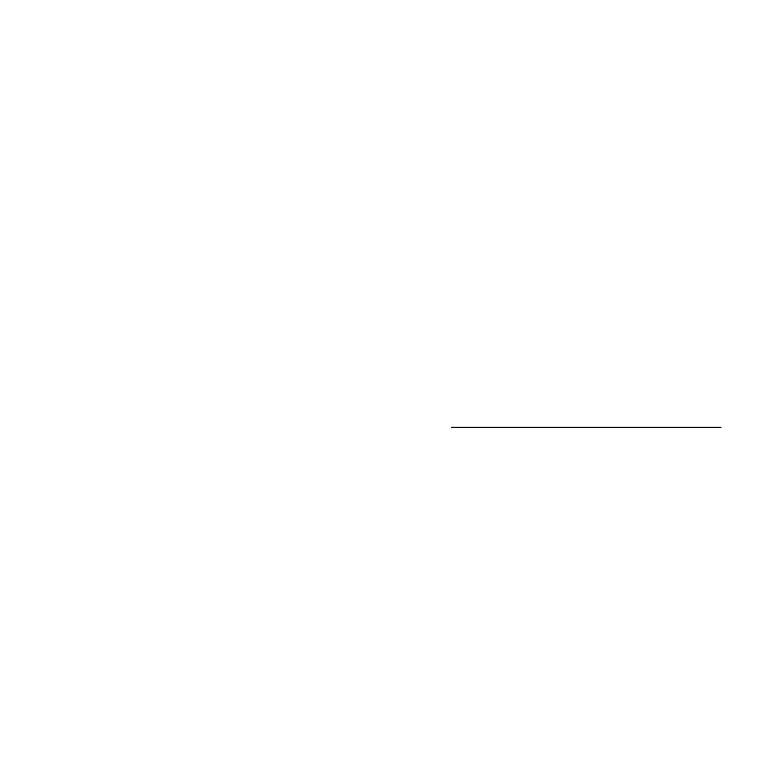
<?xml version="1.0" encoding="UTF-8"?>
<svg xmlns="http://www.w3.org/2000/svg" width="759" height="759" viewBox="0 0 759 759"><rect width="100%" height="100%" fill="white"/><g stroke="black" fill="none" stroke-linecap="round" stroke-linejoin="round"><path stroke-width="1.14" d="M451.406 427.44L721.05 427.44"/></g></svg>
